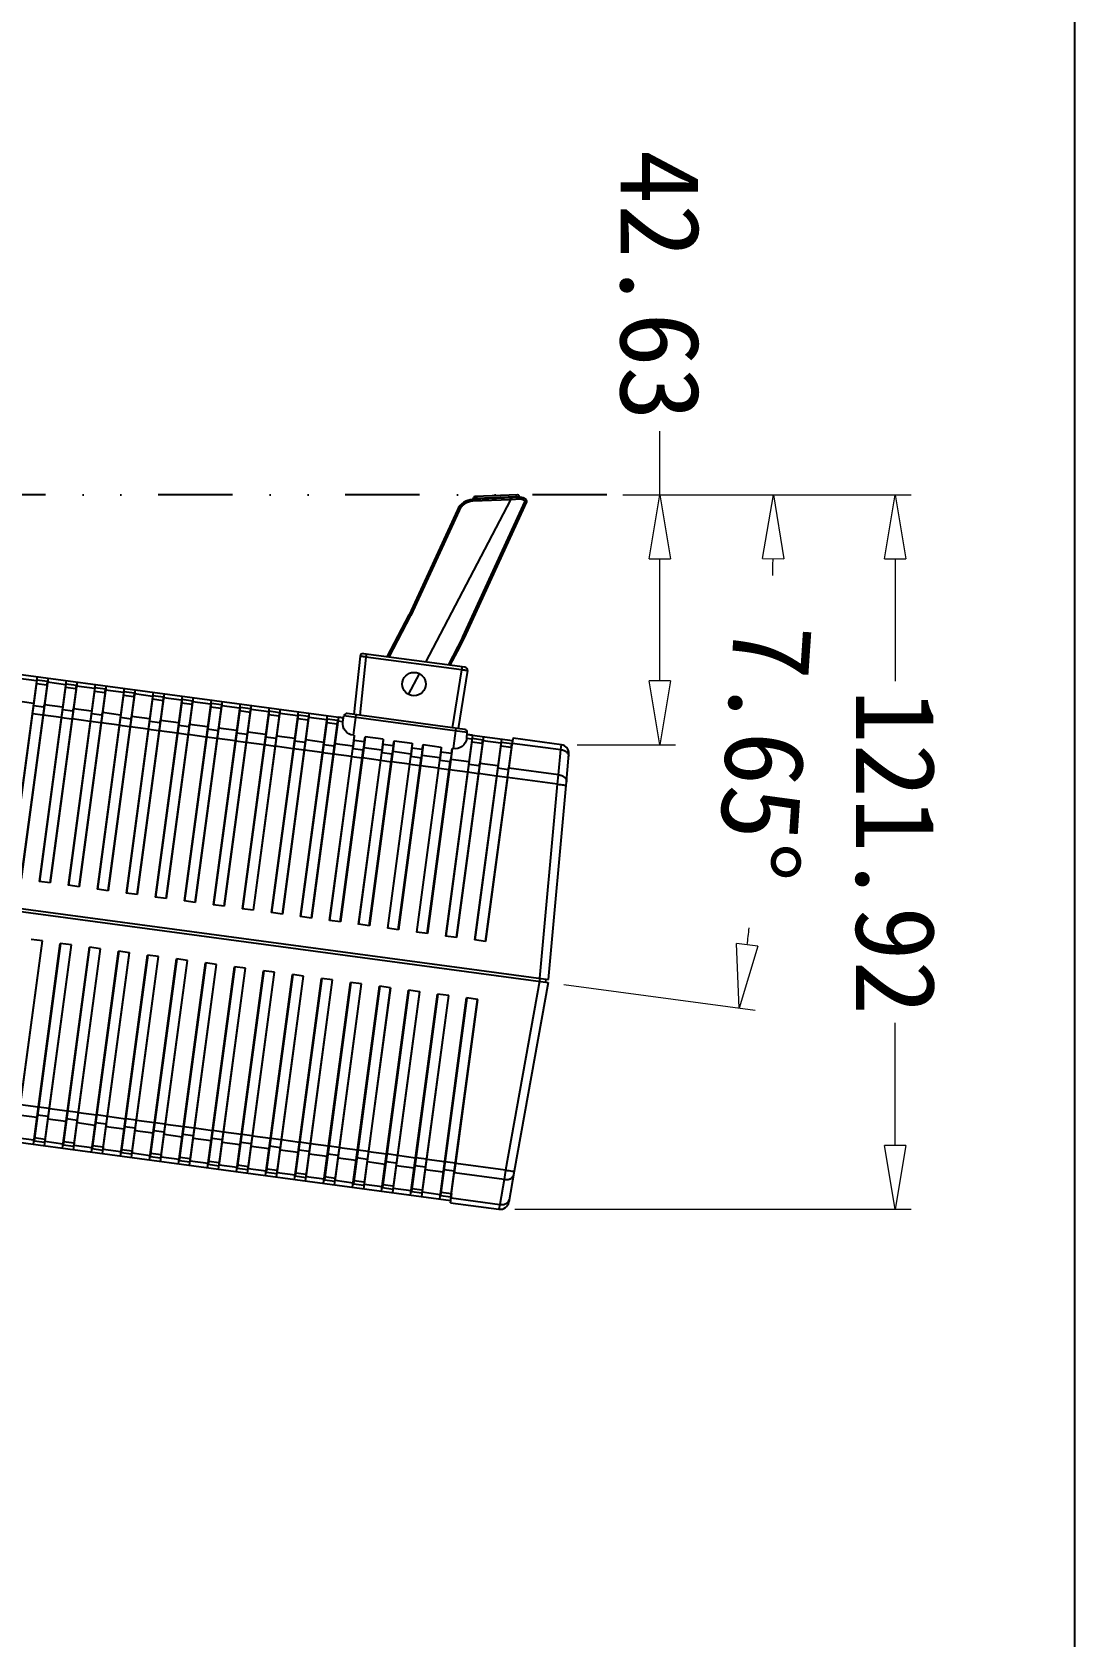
# Model space of a CAD drawing. Header units: millimetres. Extents: x 10368 to 13229, y -13270 to -11269.
# Drawn here: x 11604.7 to 11782.7, y -12931.3 to -12657.4 of the extents above; entities that cross this region are included whole.
import ezdxf

# ---------------------------------------------------------------- set-up
doc = ezdxf.new("R2010")
doc.units = ezdxf.units.MM
doc.linetypes.add('DIVIDE', pattern=[31.75, 12.7, -6.35, 0, -6.35, 0, -6.35])
doc.layers.add('dim', color=3, linetype='Continuous', lineweight=9)
doc.styles.add('FFS', font='simfang.ttf')
doc.dimstyles.new('YanXiu', dxfattribs={"dimtxt": 2.5, "dimasz": 2.2, "dimexe": 0.66, "dimexo": 0.66, "dimgap": 0.66, "dimtad": 0, "dimzin": 1, "dimdsep": 46, "dimtxsty": 'FFS', "dimcen": 0, "dimclrd": 256, "dimclre": 131, "dimclrt": 42, "dimazin": 0, "dimtfac": 1, "dimtofl": 0, "dimtmove": 0, "dimatfit": 3, "dimfxl": 0, "dimlwd": 5, "dimlwe": 5, "dimarcsym": 0})

# ---------------------------------------------------------------- blocks, each defined once
blk = doc.blocks.new('_ClosedBlank')
at = {"color": 0, "linetype": 'ByBlock', "lineweight": -2}
for p, q in [((-1, 0.167), (0, 0)), ((-1, 0.167), (-1, -0.167)), ((0, 0), (-1, -0.167))]:
    blk.add_line(p, q, dxfattribs=at)
blk = doc.blocks.new('*D53')
at = {"layer": 'Defpoints', "color": 0}
for p in [(-617.37, 535.3), (-653.25, 510.59), (-359.73, 500.69), (-627.39, 452.11), (-358.44, 452.11)]:
    blk.add_point(p, dxfattribs=at)
at = {"layer": 'dim', "color": 131, "lineweight": 5}
for p, q in [((-620.06, 535.66), (-652.7, 540.04)), ((-630.1, 452.11), (-658.58, 452.11))]:
    blk.add_line(p, q, dxfattribs=at)
at = {"layer": 'dim', "lineweight": 5}
for start, end in [(173.29725, 173.54866), (178.80091, 179.05231)]:
    blk.add_arc((1.94, 452.11), 657.8, start, end, dxfattribs=at)
at = {"layer": 'dim', "lineweight": 5, "xscale": 10.88, "yscale": 10.88, "zscale": 10.88}
for p, rotation in [((-650, 539.68), 82.82340546021682), ((-655.86, 452.11), 269.5261556446255)]:
    blk.add_blockref('_ClosedBlank', p, dxfattribs=dict(at, rotation=rotation))
at = {"layer": 'dim', "color": 42, "insert": (-654.39, 495.99), "char_height": 13.6, "attachment_point": 5, "rotation": 86.1748, "style": 'FFS'}
blk.add_mtext('7.65°', dxfattribs=at)
blk = doc.blocks.new('*D26')
at = {"layer": 'Defpoints', "color": 0}
for p in [(-619.63, 494.74), (-636.42, 452.11), (-627.39, 452.11)]:
    blk.add_point(p, dxfattribs=at)
at = {"layer": 'dim', "color": 131, "lineweight": 5}
for p, q in [((-622.35, 494.74), (-639.14, 494.74)), ((-630.1, 452.11), (-639.14, 452.11))]:
    blk.add_line(p, q, dxfattribs=at)
at = {"layer": 'dim', "lineweight": 5}
for p, q in [((-636.42, 483.86), (-636.42, 462.99)), ((-636.42, 452.11), (-636.42, 441.23))]:
    blk.add_line(p, q, dxfattribs=at)
at = {"layer": 'dim', "lineweight": 5, "xscale": 10.88, "yscale": 10.88, "zscale": 10.88}
for p, rotation in [((-636.42, 494.74), 90), ((-636.42, 452.11), 270)]:
    blk.add_blockref('_ClosedBlank', p, dxfattribs=dict(at, rotation=rotation))
at = {"layer": 'dim', "color": 42, "insert": (-636.42, 416.35), "char_height": 13.6, "attachment_point": 5, "rotation": 90, "style": 'FFS'}
blk.add_mtext('42.63', dxfattribs=at)
blk = doc.blocks.new('*D27')
at = {"layer": 'Defpoints', "color": 0}
for p in [(-676.63, 574.03), (-608.98, 574.03), (-627.39, 452.11)]:
    blk.add_point(p, dxfattribs=at)
at = {"layer": 'dim', "color": 131, "lineweight": 5}
for p, q in [((-611.7, 574.03), (-679.35, 574.03)), ((-630.1, 452.11), (-679.35, 452.11))]:
    blk.add_line(p, q, dxfattribs=at)
at = {"layer": 'dim', "lineweight": 5}
for p, q in [((-676.63, 563.15), (-676.63, 542.21)), ((-676.63, 462.99), (-676.63, 483.92))]:
    blk.add_line(p, q, dxfattribs=at)
at = {"layer": 'dim', "lineweight": 5, "xscale": 10.88, "yscale": 10.88, "zscale": 10.88}
for p, rotation in [((-676.63, 574.03), 90), ((-676.63, 452.11), 270)]:
    blk.add_blockref('_ClosedBlank', p, dxfattribs=dict(at, rotation=rotation))
at = {"layer": 'dim', "color": 42, "insert": (-676.63, 513.07), "char_height": 13.6, "attachment_point": 5, "rotation": 90, "style": 'FFS'}
blk.add_mtext('121.92', dxfattribs=at)
blk = doc.blocks.new('u58')
at = {"color": 7, "linetype": 'Continuous'}
for p, q in [((-611.598, 582.213), (-610.655, 587.477)), ((-609.869, 583.624), (-609.108, 587.876)), ((-609.108, 587.876), (-608.979, 588.699)), ((-600.798, 586.76), (-609.108, 587.876)), ((-600.723, 587.59), (-608.979, 588.699)), ((-600.769, 586.587), (-605.296, 552.89)), ((-603.512, 552.65), (-598.985, 586.347)), ((-598.854, 586.935), (-603.46, 552.643)), ((-600.838, 586.43), (-601.355, 582.58)), ((-600.843, 586.037), (-600.838, 586.43)), ((-600.769, 586.587), (-600.762, 586.758)), ((-598.985, 586.347), (-600.769, 586.587)), ((-365.945, 555.65), (-600.742, 587.189)), ((-600.723, 587.59), (-600.726, 587.515)), ((-595.786, 586.523), (-600.392, 552.231)), ((-598.95, 586.22), (-599.059, 585.797)), ((-598.95, 586.22), (-595.882, 585.808)), ((-593.898, 586.269), (-598.504, 551.977)), ((-610.112, 582.013), (-609.869, 583.624)), ((-609.869, 583.624), (-601.369, 582.482)), ((-599.059, 585.797), (-600.843, 586.037)), ((-600.34, 552.224), (-595.814, 585.921)), ((-598.556, 551.984), (-594.03, 585.682)), ((-595.888, 585.371), (-595.882, 585.808)), ((-594.104, 585.131), (-595.888, 585.371)), ((-594.03, 585.682), (-595.814, 585.921)), ((-590.831, 585.857), (-595.437, 551.565)), ((-595.385, 551.558), (-590.858, 585.256)), ((-593.994, 585.554), (-594.104, 585.131)), ((-593.994, 585.554), (-590.927, 585.142)), ((-593.601, 551.319), (-589.074, 585.016)), ((-588.943, 585.604), (-593.549, 551.312)), ((-590.932, 584.705), (-590.927, 585.142)), ((-589.148, 584.466), (-590.932, 584.705)), ((-589.074, 585.016), (-590.858, 585.256)), ((-585.875, 585.192), (-590.481, 550.9)), ((-590.429, 550.893), (-585.903, 584.59)), ((-589.039, 584.888), (-589.148, 584.466)), ((-589.039, 584.888), (-585.971, 584.476)), ((-588.645, 550.653), (-584.119, 584.351)), ((-583.987, 584.938), (-588.593, 550.646)), ((-585.977, 584.04), (-585.971, 584.476)), ((-584.193, 583.8), (-585.977, 584.04)), ((-584.119, 584.351), (-585.903, 584.59)), ((-580.92, 584.526), (-585.526, 550.234)), ((-585.474, 550.227), (-580.947, 583.925)), ((-584.083, 584.223), (-584.193, 583.8)), ((-584.083, 584.223), (-581.016, 583.811)), ((-583.69, 549.988), (-579.163, 583.685)), ((-579.032, 584.273), (-583.638, 549.981)), ((-581.021, 583.374), (-581.016, 583.811)), ((-579.163, 583.685), (-580.947, 583.925)), ((-575.964, 583.861), (-580.57, 549.568)), ((-579.128, 583.557), (-579.237, 583.135)), ((-579.128, 583.557), (-576.06, 583.145)), ((-574.076, 583.607), (-578.682, 549.315)), ((-617.37, 549.971), (-611.598, 582.213)), ((-615.885, 549.772), (-610.112, 582.013)), ((-610.112, 582.013), (-601.59, 580.868)), ((-601.59, 580.868), (-605.348, 552.897)), ((-601.541, 580.841), (-601.59, 580.874)), ((-601.541, 580.841), (-599.757, 580.602)), ((-601.361, 582.187), (-601.355, 582.58)), ((-601.361, 582.187), (-599.577, 581.947)), ((-599.467, 582.37), (-599.577, 581.947)), ((-599.467, 582.37), (-596.399, 581.958)), ((-596.405, 581.521), (-596.399, 581.958)), ((-596.405, 581.521), (-594.621, 581.281)), ((-594.511, 581.704), (-594.621, 581.281)), ((-594.511, 581.704), (-591.444, 581.292)), ((-591.45, 580.855), (-591.444, 581.292)), ((-591.45, 580.855), (-589.666, 580.616)), ((-589.556, 581.038), (-589.666, 580.616)), ((-589.556, 581.038), (-586.488, 580.626)), ((-579.237, 583.135), (-581.021, 583.374)), ((-580.518, 549.562), (-575.992, 583.259)), ((-578.734, 549.322), (-574.208, 583.019)), ((-576.066, 582.709), (-576.06, 583.145)), ((-574.282, 582.469), (-576.066, 582.709)), ((-574.208, 583.019), (-575.992, 583.259)), ((-571.009, 583.195), (-575.615, 548.903)), ((-575.563, 548.896), (-571.036, 582.593)), ((-574.172, 582.891), (-574.282, 582.469)), ((-574.172, 582.891), (-571.105, 582.479)), ((-573.779, 548.656), (-569.252, 582.354)), ((-569.121, 582.941), (-573.727, 548.649)), ((-571.11, 582.043), (-571.105, 582.479)), ((-569.326, 581.803), (-571.11, 582.043)), ((-569.252, 582.354), (-571.036, 582.593)), ((-566.053, 582.529), (-570.659, 548.237)), ((-570.607, 548.23), (-566.081, 581.928)), ((-569.217, 582.226), (-569.326, 581.803)), ((-569.217, 582.226), (-566.149, 581.814)), ((-568.823, 547.991), (-564.297, 581.688)), ((-564.165, 582.276), (-568.771, 547.984)), ((-566.155, 581.377), (-566.149, 581.814)), ((-564.371, 581.138), (-566.155, 581.377)), ((-564.297, 581.688), (-566.081, 581.928)), ((-561.098, 581.864), (-565.704, 547.572)), ((-565.652, 547.565), (-561.125, 581.262)), ((-564.261, 581.56), (-564.371, 581.138)), ((-564.261, 581.56), (-561.194, 581.148)), ((-563.868, 547.325), (-559.341, 581.022)), ((-559.21, 581.61), (-563.816, 547.318)), ((-561.199, 580.712), (-561.194, 581.148)), ((-559.415, 580.472), (-561.199, 580.712)), ((-559.341, 581.022), (-561.125, 581.262)), ((-556.142, 581.198), (-560.748, 546.906)), ((-559.306, 580.895), (-559.415, 580.472)), ((-559.306, 580.895), (-556.238, 580.483)), ((-554.254, 580.944), (-558.86, 546.652)), ((-599.702, 580.621), (-599.757, 580.602)), ((-599.702, 580.621), (-596.634, 580.208)), ((-596.586, 580.176), (-596.634, 580.208)), ((-596.586, 580.176), (-594.802, 579.936)), ((-594.746, 579.955), (-594.802, 579.936)), ((-594.746, 579.955), (-591.679, 579.543)), ((-591.63, 579.51), (-591.679, 579.543)), ((-591.63, 579.51), (-589.846, 579.27)), ((-589.791, 579.289), (-589.846, 579.27)), ((-589.791, 579.289), (-586.723, 578.877)), ((-586.675, 578.844), (-586.723, 578.877)), ((-586.675, 578.844), (-584.891, 578.605)), ((-586.494, 580.19), (-586.488, 580.626)), ((-586.494, 580.19), (-584.71, 579.95)), ((-584.835, 578.624), (-584.891, 578.605)), ((-584.835, 578.624), (-581.768, 578.212)), ((-584.6, 580.373), (-584.71, 579.95)), ((-584.6, 580.373), (-581.533, 579.961)), ((-581.719, 578.179), (-581.768, 578.212)), ((-581.719, 578.179), (-579.935, 577.939)), ((-581.539, 579.524), (-581.533, 579.961)), ((-581.539, 579.524), (-579.755, 579.284)), ((-579.88, 577.958), (-579.935, 577.939)), ((-579.88, 577.958), (-576.812, 577.546)), ((-579.645, 579.707), (-579.755, 579.284)), ((-579.645, 579.707), (-576.577, 579.295)), ((-576.583, 578.858), (-576.577, 579.295)), ((-576.583, 578.858), (-574.799, 578.619)), ((-574.689, 579.041), (-574.799, 578.619)), ((-574.689, 579.041), (-571.622, 578.629)), ((-571.628, 578.193), (-571.622, 578.629)), ((-571.628, 578.193), (-569.844, 577.953)), ((-569.734, 578.376), (-569.844, 577.953)), ((-569.734, 578.376), (-566.666, 577.964)), ((-566.672, 577.527), (-566.666, 577.964)), ((-560.696, 546.899), (-556.17, 580.596)), ((-558.912, 546.659), (-554.386, 580.357)), ((-556.244, 580.046), (-556.238, 580.483)), ((-554.46, 579.806), (-556.244, 580.046)), ((-554.386, 580.357), (-556.17, 580.596)), ((-551.187, 580.532), (-555.793, 546.24)), ((-555.741, 546.233), (-551.214, 579.931)), ((-554.35, 580.229), (-554.46, 579.806)), ((-554.35, 580.229), (-551.283, 579.817)), ((-553.957, 545.994), (-549.431, 579.691)), ((-549.299, 580.279), (-553.905, 545.987)), ((-551.288, 579.38), (-551.283, 579.817)), ((-549.504, 579.141), (-551.288, 579.38)), ((-549.431, 579.691), (-551.214, 579.931)), ((-546.231, 579.867), (-550.837, 545.575)), ((-550.785, 545.568), (-546.259, 579.265)), ((-549.395, 579.563), (-549.504, 579.141)), ((-549.395, 579.563), (-546.327, 579.151)), ((-549.001, 545.328), (-544.475, 579.025)), ((-544.343, 579.613), (-548.949, 545.321)), ((-546.333, 578.715), (-546.327, 579.151)), ((-544.549, 578.475), (-546.333, 578.715)), ((-544.475, 579.025), (-546.259, 579.265)), ((-541.276, 579.201), (-545.882, 544.909)), ((-545.83, 544.902), (-541.303, 578.599)), ((-544.439, 578.898), (-544.549, 578.475)), ((-544.439, 578.898), (-541.372, 578.486)), ((-544.046, 544.662), (-539.52, 578.36)), ((-539.388, 578.947), (-543.994, 544.655)), ((-541.377, 578.049), (-541.372, 578.486)), ((-539.593, 577.809), (-541.377, 578.049)), ((-539.52, 578.36), (-541.303, 578.599)), ((-536.32, 578.535), (-540.926, 544.243)), ((-539.484, 578.232), (-539.593, 577.809)), ((-539.484, 578.232), (-536.416, 577.82)), ((-534.432, 578.282), (-539.038, 543.99)), ((-576.764, 577.513), (-576.812, 577.546)), ((-576.764, 577.513), (-574.98, 577.273)), ((-574.924, 577.292), (-574.98, 577.273)), ((-574.924, 577.292), (-571.857, 576.88)), ((-571.808, 576.847), (-571.857, 576.88)), ((-571.808, 576.847), (-570.024, 576.608)), ((-569.969, 576.627), (-570.024, 576.608)), ((-569.969, 576.627), (-566.901, 576.215)), ((-566.853, 576.182), (-566.901, 576.215)), ((-566.853, 576.182), (-565.069, 575.942)), ((-566.672, 577.527), (-564.888, 577.287)), ((-565.013, 575.961), (-565.069, 575.942)), ((-565.013, 575.961), (-561.946, 575.549)), ((-564.778, 577.71), (-564.888, 577.287)), ((-564.778, 577.71), (-561.711, 577.298)), ((-561.897, 575.516), (-561.946, 575.549)), ((-561.897, 575.516), (-560.113, 575.276)), ((-561.717, 576.861), (-561.711, 577.298)), ((-561.717, 576.861), (-559.933, 576.622)), ((-560.058, 575.295), (-560.113, 575.276)), ((-560.058, 575.295), (-556.99, 574.883)), ((-559.823, 577.044), (-559.933, 576.622)), ((-559.823, 577.044), (-556.755, 576.632)), ((-556.761, 576.196), (-556.755, 576.632)), ((-556.761, 576.196), (-554.977, 575.956)), ((-554.867, 576.379), (-554.977, 575.956)), ((-554.867, 576.379), (-551.8, 575.967)), ((-551.806, 575.53), (-551.8, 575.967)), ((-551.806, 575.53), (-550.022, 575.291)), ((-549.912, 575.713), (-550.022, 575.291)), ((-549.912, 575.713), (-546.844, 575.301)), ((-546.85, 574.865), (-546.844, 575.301)), ((-540.874, 544.236), (-536.348, 577.934)), ((-539.09, 543.997), (-534.564, 577.694)), ((-536.422, 577.383), (-536.416, 577.82)), ((-534.638, 577.144), (-536.422, 577.383)), ((-534.564, 577.694), (-536.348, 577.934)), ((-531.365, 577.87), (-535.971, 543.578)), ((-535.919, 543.571), (-531.393, 577.268)), ((-534.528, 577.566), (-534.638, 577.144)), ((-534.528, 577.566), (-531.461, 577.154)), ((-534.135, 543.331), (-529.609, 577.028)), ((-529.477, 577.616), (-534.083, 543.324)), ((-531.466, 576.718), (-531.461, 577.154)), ((-529.682, 576.478), (-531.466, 576.718)), ((-529.609, 577.028), (-531.393, 577.268)), ((-526.409, 577.204), (-531.015, 542.912)), ((-530.963, 542.905), (-526.437, 576.602)), ((-529.573, 576.901), (-529.682, 576.478)), ((-529.573, 576.901), (-526.505, 576.489)), ((-556.942, 574.85), (-556.99, 574.883)), ((-556.942, 574.85), (-555.158, 574.611)), ((-555.102, 574.63), (-555.158, 574.611)), ((-555.102, 574.63), (-552.035, 574.218)), ((-551.986, 574.185), (-552.035, 574.218)), ((-551.986, 574.185), (-550.202, 573.945)), ((-550.147, 573.964), (-550.202, 573.945)), ((-550.147, 573.964), (-547.079, 573.552)), ((-547.031, 573.519), (-547.079, 573.552)), ((-547.031, 573.519), (-545.247, 573.28)), ((-546.85, 574.865), (-545.066, 574.625)), ((-545.191, 573.298), (-545.247, 573.28)), ((-545.191, 573.298), (-542.124, 572.886)), ((-544.956, 575.047), (-545.066, 574.625)), ((-544.956, 575.047), (-541.889, 574.635)), ((-542.075, 572.854), (-542.124, 572.886)), ((-542.075, 572.854), (-540.291, 572.614)), ((-541.895, 574.199), (-541.889, 574.635)), ((-541.895, 574.199), (-540.111, 573.959)), ((-540.236, 572.633), (-540.291, 572.614)), ((-540.236, 572.633), (-537.168, 572.221)), ((-540.001, 574.382), (-540.111, 573.959)), ((-540.001, 574.382), (-536.933, 573.97)), ((-536.939, 573.533), (-536.933, 573.97)), ((-536.939, 573.533), (-535.155, 573.294)), ((-535.045, 573.716), (-535.155, 573.294)), ((-535.045, 573.716), (-531.978, 573.304)), ((-531.984, 572.868), (-531.978, 573.304)), ((-531.984, 572.868), (-530.2, 572.628)), ((-530.09, 573.051), (-530.2, 572.628)), ((-530.09, 573.051), (-527.022, 572.639)), ((-537.12, 572.188), (-537.168, 572.221)), ((-537.12, 572.188), (-535.336, 571.948)), ((-535.28, 571.967), (-535.336, 571.948)), ((-535.28, 571.967), (-532.213, 571.555)), ((-532.164, 571.522), (-532.213, 571.555)), ((-532.164, 571.522), (-530.38, 571.283)), ((-530.325, 571.302), (-530.38, 571.283)), ((-530.325, 571.302), (-527.257, 570.889)), ((-605.348, 552.897), (-603.46, 552.643)), ((-600.392, 552.231), (-598.504, 551.977)), ((-595.437, 551.565), (-593.549, 551.312)), ((-590.481, 550.9), (-588.593, 550.646)), ((-617.458, 549.479), (-620.443, 516.358)), ((-615.973, 549.279), (-618.958, 516.159)), ((-359.773, 514.865), (-617.458, 549.479)), ((-359.728, 515.363), (-617.37, 549.971)), ((-616.963, 549.412), (-616.922, 549.911)), ((-615.973, 549.279), (-615.906, 549.775)), ((-585.526, 550.234), (-583.638, 549.981)), ((-580.57, 549.568), (-578.682, 549.315)), ((-575.615, 548.903), (-573.727, 548.649)), ((-570.659, 548.237), (-568.771, 547.984)), ((-565.704, 547.572), (-563.816, 547.318)), ((-560.748, 546.906), (-558.86, 546.652)), ((-555.793, 546.24), (-553.905, 545.987)), ((-550.837, 545.575), (-548.949, 545.321)), ((-611.153, 509.281), (-606.627, 542.979)), ((-610.436, 515.014), (-606.679, 542.986)), ((-609.397, 508.44), (-604.791, 542.732)), ((-609.369, 509.042), (-604.843, 542.739)), ((-606.679, 542.986), (-604.791, 542.732)), ((-545.882, 544.909), (-543.994, 544.655)), ((-540.926, 544.243), (-539.038, 543.99)), ((-535.971, 543.578), (-534.083, 543.324)), ((-531.015, 542.912), (-529.127, 542.658)), ((-606.33, 508.028), (-601.724, 542.32)), ((-606.198, 508.616), (-601.672, 542.313)), ((-604.442, 507.774), (-599.836, 542.066)), ((-604.414, 508.376), (-599.888, 542.073)), ((-601.724, 542.32), (-599.836, 542.066)), ((-600.761, 511.928), (-596.768, 541.654)), ((-596.716, 541.647), (-600.651, 512.351)), ((-598.873, 511.674), (-594.88, 541.401)), ((-594.932, 541.408), (-598.867, 512.111)), ((-596.768, 541.654), (-594.88, 541.401)), ((-595.806, 511.262), (-591.813, 540.989)), ((-591.761, 540.982), (-595.696, 511.685)), ((-593.918, 511.009), (-589.925, 540.735)), ((-589.977, 540.742), (-593.912, 511.445)), ((-591.813, 540.989), (-589.925, 540.735)), ((-590.85, 510.597), (-586.857, 540.323)), ((-586.805, 540.316), (-590.74, 511.019)), ((-588.962, 510.343), (-584.969, 540.07)), ((-585.021, 540.077), (-588.956, 510.78)), ((-586.857, 540.323), (-584.969, 540.07)), ((-585.895, 509.931), (-581.902, 539.658)), ((-581.85, 539.651), (-585.785, 510.354)), ((-581.902, 539.658), (-580.014, 539.404)), ((-584.007, 509.677), (-580.014, 539.404)), ((-580.066, 539.411), (-584.001, 510.114)), ((-581.552, 504.7), (-576.946, 538.992)), ((-581.421, 505.288), (-576.894, 538.985)), ((-579.664, 504.446), (-575.058, 538.738)), ((-579.637, 505.048), (-575.11, 538.745)), ((-576.946, 538.992), (-575.058, 538.738)), ((-576.597, 504.034), (-571.991, 538.326)), ((-576.465, 504.622), (-571.939, 538.319)), ((-574.709, 503.781), (-570.103, 538.073)), ((-574.681, 504.382), (-570.155, 538.08)), ((-571.991, 538.326), (-570.103, 538.073)), ((-571.641, 503.369), (-567.035, 537.661)), ((-571.51, 503.956), (-566.983, 537.654)), ((-569.753, 503.115), (-565.147, 537.407)), ((-569.726, 503.717), (-565.199, 537.414)), ((-567.035, 537.661), (-565.147, 537.407)), ((-566.686, 502.703), (-562.08, 536.995)), ((-566.554, 503.291), (-562.028, 536.988)), ((-562.08, 536.995), (-560.192, 536.741)), ((-564.798, 502.449), (-560.192, 536.741)), ((-564.77, 503.051), (-560.244, 536.748)), ((-561.73, 502.037), (-557.124, 536.329)), ((-561.599, 502.625), (-557.072, 536.322)), ((-559.842, 501.784), (-555.236, 536.076)), ((-559.815, 502.385), (-555.288, 536.083)), ((-557.124, 536.329), (-555.236, 536.076)), ((-556.775, 501.372), (-552.169, 535.664)), ((-556.643, 501.959), (-552.117, 535.657)), ((-554.887, 501.118), (-550.281, 535.41)), ((-554.859, 501.72), (-550.333, 535.417)), ((-552.169, 535.664), (-550.281, 535.41)), ((-551.819, 500.706), (-547.213, 534.998)), ((-551.688, 501.294), (-547.161, 534.991)), ((-549.931, 500.452), (-545.325, 534.744)), ((-549.904, 501.054), (-545.377, 534.751)), ((-547.213, 534.998), (-545.325, 534.744)), ((-546.864, 500.04), (-542.258, 534.332)), ((-546.732, 500.628), (-542.206, 534.325)), ((-542.258, 534.332), (-540.37, 534.079)), ((-544.976, 499.787), (-540.37, 534.079)), ((-544.948, 500.388), (-540.422, 534.086)), ((-541.908, 499.375), (-537.302, 533.667)), ((-541.777, 499.962), (-537.25, 533.66)), ((-540.02, 499.121), (-535.414, 533.413)), ((-539.993, 499.723), (-535.466, 533.42)), ((-537.302, 533.667), (-535.414, 533.413)), ((-536.953, 498.709), (-532.347, 533.001)), ((-536.821, 499.297), (-532.295, 532.994)), ((-535.065, 498.455), (-530.459, 532.747)), ((-535.037, 499.057), (-530.511, 532.754)), ((-532.347, 533.001), (-530.459, 532.747)), ((-531.997, 498.043), (-527.391, 532.335)), ((-531.866, 498.631), (-527.339, 532.328)), ((-530.109, 497.79), (-525.503, 532.082)), ((-530.082, 498.391), (-525.555, 532.089)), ((-620.443, 516.358), (-620.924, 511.032)), ((-618.958, 516.159), (-619.149, 514.541)), ((-618.958, 516.159), (-610.436, 515.014)), ((-610.382, 515.027), (-610.437, 515.008)), ((-610.382, 515.027), (-608.598, 514.788)), ((-619.149, 514.541), (-619.536, 510.239)), ((-619.149, 514.541), (-610.648, 513.399)), ((-611.178, 509.451), (-610.661, 513.301)), ((-610.562, 513.682), (-610.661, 513.301)), ((-610.562, 513.682), (-608.778, 513.442)), ((-608.784, 513.006), (-608.778, 513.442)), ((-608.784, 513.006), (-605.717, 512.594)), ((-608.549, 514.755), (-608.598, 514.788)), ((-608.549, 514.755), (-605.482, 514.343)), ((-605.607, 513.016), (-605.717, 512.594)), ((-605.607, 513.016), (-603.823, 512.777)), ((-605.426, 514.362), (-605.482, 514.343)), ((-605.426, 514.362), (-603.642, 514.122)), ((-603.829, 512.34), (-603.823, 512.777)), ((-603.829, 512.34), (-600.761, 511.928)), ((-603.594, 514.089), (-603.642, 514.122)), ((-603.594, 514.089), (-600.526, 513.677)), ((-600.843, 510.923), (-600.651, 512.351)), ((-600.651, 512.351), (-600.761, 511.928)), ((-600.651, 512.351), (-598.867, 512.111)), ((-600.471, 513.696), (-600.526, 513.677)), ((-600.471, 513.696), (-598.687, 513.456)), ((-598.638, 513.423), (-598.687, 513.456)), ((-598.638, 513.423), (-595.571, 513.011)), ((-595.515, 513.03), (-595.571, 513.011)), ((-595.515, 513.03), (-593.731, 512.791)), ((-593.683, 512.758), (-593.731, 512.791)), ((-593.683, 512.758), (-590.615, 512.346)), ((-590.56, 512.365), (-590.615, 512.346)), ((-590.56, 512.365), (-588.776, 512.125)), ((-619.536, 510.239), (-619.629, 509.411)), ((-611.226, 509.123), (-619.536, 510.239)), ((-611.08, 509.832), (-611.178, 509.451)), ((-609.296, 509.592), (-611.08, 509.832)), ((-609.301, 509.156), (-609.296, 509.592)), ((-601.627, 506.589), (-601.158, 510.083)), ((-601.012, 510.063), (-601.158, 510.083)), ((-601.012, 510.063), (-600.761, 511.928)), ((-600.843, 510.923), (-601.012, 510.063)), ((-600.843, 510.923), (-599.059, 510.683)), ((-599.124, 509.81), (-598.873, 511.674)), ((-599.124, 509.81), (-599.059, 510.683)), ((-596.056, 509.398), (-599.124, 509.81)), ((-599.059, 510.683), (-598.867, 512.111)), ((-598.873, 511.674), (-598.867, 512.111)), ((-598.873, 511.674), (-595.806, 511.262)), ((-596.056, 509.398), (-595.806, 511.262)), ((-595.888, 510.257), (-596.056, 509.398)), ((-595.888, 510.257), (-595.696, 511.685)), ((-595.888, 510.257), (-594.104, 510.018)), ((-595.696, 511.685), (-595.806, 511.262)), ((-595.696, 511.685), (-593.912, 511.445)), ((-594.168, 509.144), (-593.918, 511.009)), ((-594.168, 509.144), (-594.104, 510.018)), ((-594.104, 510.018), (-593.912, 511.445)), ((-593.918, 511.009), (-593.912, 511.445)), ((-593.918, 511.009), (-590.85, 510.597)), ((-591.101, 508.732), (-590.85, 510.597)), ((-590.932, 509.592), (-591.101, 508.732)), ((-590.932, 509.592), (-590.74, 511.019)), ((-590.932, 509.592), (-589.148, 509.352)), ((-590.74, 511.019), (-590.85, 510.597)), ((-590.74, 511.019), (-588.956, 510.78)), ((-589.213, 508.478), (-588.962, 510.343)), ((-589.148, 509.352), (-588.956, 510.78)), ((-588.962, 510.343), (-588.956, 510.78)), ((-588.962, 510.343), (-585.895, 509.931)), ((-588.727, 512.092), (-588.776, 512.125)), ((-588.727, 512.092), (-585.66, 511.68)), ((-586.145, 508.066), (-585.895, 509.931)), ((-585.977, 508.926), (-585.785, 510.354)), ((-585.785, 510.354), (-585.895, 509.931)), ((-585.785, 510.354), (-584.001, 510.114)), ((-585.604, 511.699), (-585.66, 511.68)), ((-585.604, 511.699), (-583.82, 511.459)), ((-584.257, 507.813), (-584.007, 509.677)), ((-584.193, 508.686), (-584.001, 510.114)), ((-584.007, 509.677), (-584.001, 510.114)), ((-584.007, 509.677), (-580.939, 509.265)), ((-583.772, 511.426), (-583.82, 511.459)), ((-583.772, 511.426), (-580.704, 511.014)), ((-580.829, 509.688), (-580.939, 509.265)), ((-580.829, 509.688), (-579.045, 509.448)), ((-580.649, 511.033), (-580.704, 511.014)), ((-580.649, 511.033), (-578.865, 510.794)), ((-578.816, 510.761), (-578.865, 510.794)), ((-578.816, 510.761), (-575.749, 510.349)), ((-575.693, 510.368), (-575.749, 510.349)), ((-575.693, 510.368), (-573.909, 510.128)), ((-573.861, 510.095), (-573.909, 510.128)), ((-573.861, 510.095), (-570.793, 509.683)), ((-570.738, 509.702), (-570.793, 509.683)), ((-570.738, 509.702), (-568.954, 509.462)), ((-619.629, 509.411), (-611.373, 508.302)), ((-611.373, 508.302), (-611.357, 508.375)), ((-603.544, 507.654), (-611.285, 508.694)), ((-611.153, 509.281), (-611.191, 509.115)), ((-611.153, 509.281), (-609.369, 509.042)), ((-609.301, 509.156), (-606.234, 508.744)), ((-606.124, 509.166), (-606.234, 508.744)), ((-606.198, 508.616), (-604.414, 508.376)), ((-604.34, 508.926), (-606.124, 509.166)), ((-604.442, 507.774), (-603.544, 507.654)), ((-604.346, 508.49), (-604.34, 508.926)), ((-604.346, 508.49), (-603.484, 508.374)), ((-603.491, 508.304), (-603.571, 507.328)), ((-603.571, 507.328), (-582.51, 504.499)), ((-603.139, 506.792), (-583.068, 504.096)), ((-591.101, 508.732), (-594.168, 509.144)), ((-589.213, 508.478), (-589.148, 509.352)), ((-589.213, 508.478), (-586.145, 508.066)), ((-585.977, 508.926), (-586.145, 508.066)), ((-585.977, 508.926), (-584.193, 508.686)), ((-584.111, 507.793), (-584.58, 504.299)), ((-584.257, 507.813), (-584.193, 508.686)), ((-584.257, 507.813), (-584.111, 507.793)), ((-579.051, 509.012), (-579.045, 509.448)), ((-579.051, 509.012), (-575.984, 508.6)), ((-575.874, 509.022), (-575.984, 508.6)), ((-575.874, 509.022), (-574.09, 508.783)), ((-574.096, 508.346), (-574.09, 508.783)), ((-574.096, 508.346), (-571.028, 507.934)), ((-570.918, 508.357), (-571.028, 507.934)), ((-570.918, 508.357), (-569.134, 508.117)), ((-569.14, 507.681), (-569.134, 508.117)), ((-569.14, 507.681), (-566.073, 507.268)), ((-568.905, 509.43), (-568.954, 509.462)), ((-568.905, 509.43), (-565.838, 509.018)), ((-565.963, 507.691), (-566.073, 507.268)), ((-565.963, 507.691), (-564.179, 507.451)), ((-565.782, 509.036), (-565.838, 509.018)), ((-565.782, 509.036), (-563.998, 508.797)), ((-564.185, 507.015), (-564.179, 507.451)), ((-564.185, 507.015), (-561.117, 506.603)), ((-563.95, 508.764), (-563.998, 508.797)), ((-563.95, 508.764), (-560.882, 508.352)), ((-561.007, 507.025), (-561.117, 506.603)), ((-561.007, 507.025), (-559.223, 506.786)), ((-560.827, 508.371), (-560.882, 508.352)), ((-560.827, 508.371), (-559.043, 508.131)), ((-559.229, 506.349), (-559.223, 506.786)), ((-558.994, 508.098), (-559.043, 508.131)), ((-558.994, 508.098), (-555.927, 507.686)), ((-555.871, 507.705), (-555.927, 507.686)), ((-555.871, 507.705), (-554.087, 507.466)), ((-554.039, 507.433), (-554.087, 507.466)), ((-554.039, 507.433), (-550.971, 507.021)), ((-550.916, 507.04), (-550.971, 507.021)), ((-550.916, 507.04), (-549.132, 506.8)), ((-549.083, 506.767), (-549.132, 506.8)), ((-549.083, 506.767), (-546.016, 506.355)), ((-603.588, 496.776), (-601.999, 506.639)), ((-602.597, 496.643), (-601.008, 506.506)), ((-586.27, 494.45), (-585.199, 504.383)), ((-585.279, 494.317), (-584.208, 504.249)), ((-582.332, 505.448), (-582.51, 504.499)), ((-582.45, 504.82), (-581.552, 504.7)), ((-405.325, 481.028), (-582.45, 504.82)), ((-582.318, 505.531), (-581.456, 505.415)), ((-581.347, 505.838), (-581.456, 505.415)), ((-581.421, 505.288), (-579.637, 505.048)), ((-579.563, 505.598), (-581.347, 505.838)), ((-579.568, 505.162), (-579.563, 505.598)), ((-579.568, 505.162), (-576.501, 504.75)), ((-576.391, 505.172), (-576.501, 504.75)), ((-576.465, 504.622), (-574.681, 504.382)), ((-574.607, 504.933), (-576.391, 505.172)), ((-574.613, 504.496), (-574.607, 504.933)), ((-574.613, 504.496), (-571.545, 504.084)), ((-571.436, 504.507), (-571.545, 504.084)), ((-569.652, 504.267), (-571.436, 504.507)), ((-569.657, 503.83), (-569.652, 504.267)), ((-559.229, 506.349), (-556.162, 505.937)), ((-556.052, 506.36), (-556.162, 505.937)), ((-556.052, 506.36), (-554.268, 506.12)), ((-554.274, 505.684), (-554.268, 506.12)), ((-554.274, 505.684), (-551.206, 505.272)), ((-551.096, 505.694), (-551.206, 505.272)), ((-551.096, 505.694), (-549.312, 505.454)), ((-549.318, 505.018), (-549.312, 505.454)), ((-549.318, 505.018), (-546.251, 504.606)), ((-546.141, 505.028), (-546.251, 504.606)), ((-546.141, 505.028), (-544.357, 504.789)), ((-545.96, 506.374), (-546.016, 506.355)), ((-545.96, 506.374), (-544.176, 506.134)), ((-544.363, 504.352), (-544.357, 504.789)), ((-544.363, 504.352), (-541.295, 503.94)), ((-544.128, 506.101), (-544.176, 506.134)), ((-544.128, 506.101), (-541.06, 505.689)), ((-541.185, 504.363), (-541.295, 503.94)), ((-541.185, 504.363), (-539.401, 504.123)), ((-541.005, 505.708), (-541.06, 505.689)), ((-541.005, 505.708), (-539.221, 505.469)), ((-539.407, 503.687), (-539.401, 504.123)), ((-539.172, 505.436), (-539.221, 505.469)), ((-539.172, 505.436), (-536.105, 505.024)), ((-536.049, 505.043), (-536.105, 505.024)), ((-536.049, 505.043), (-534.265, 504.803)), ((-534.217, 504.77), (-534.265, 504.803)), ((-534.217, 504.77), (-531.149, 504.358)), ((-531.094, 504.377), (-531.149, 504.358)), ((-531.094, 504.377), (-529.31, 504.137)), ((-529.261, 504.104), (-529.31, 504.137)), ((-571.51, 503.956), (-569.726, 503.717)), ((-569.657, 503.83), (-566.59, 503.418)), ((-566.48, 503.841), (-566.59, 503.418)), ((-566.554, 503.291), (-564.77, 503.051)), ((-564.696, 503.601), (-566.48, 503.841)), ((-564.702, 503.165), (-564.696, 503.601)), ((-564.702, 503.165), (-561.634, 502.753)), ((-561.525, 503.175), (-561.634, 502.753)), ((-561.599, 502.625), (-559.815, 502.385)), ((-559.741, 502.936), (-561.525, 503.175)), ((-559.746, 502.499), (-559.741, 502.936)), ((-559.746, 502.499), (-556.679, 502.087)), ((-556.569, 502.51), (-556.679, 502.087)), ((-556.643, 501.959), (-554.859, 501.72)), ((-554.785, 502.27), (-556.569, 502.51)), ((-554.791, 501.833), (-554.785, 502.27)), ((-554.791, 501.833), (-551.723, 501.421)), ((-551.614, 501.844), (-551.723, 501.421)), ((-551.688, 501.294), (-549.904, 501.054)), ((-549.83, 501.604), (-551.614, 501.844)), ((-549.835, 501.168), (-549.83, 501.604)), ((-539.407, 503.687), (-536.34, 503.275)), ((-536.23, 503.697), (-536.34, 503.275)), ((-536.23, 503.697), (-534.446, 503.458)), ((-534.452, 503.021), (-534.446, 503.458)), ((-534.452, 503.021), (-531.384, 502.609)), ((-531.274, 503.032), (-531.384, 502.609)), ((-531.274, 503.032), (-529.491, 502.792)), ((-529.496, 502.355), (-529.491, 502.792)), ((-529.496, 502.355), (-526.429, 501.943)), ((-593.536, 500.84), (-595.393, 497.297)), ((-549.835, 501.168), (-546.768, 500.756)), ((-546.658, 501.178), (-546.768, 500.756)), ((-546.732, 500.628), (-544.948, 500.388)), ((-544.874, 500.939), (-546.658, 501.178)), ((-544.88, 500.502), (-544.874, 500.939)), ((-544.88, 500.502), (-541.812, 500.09)), ((-541.703, 500.513), (-541.812, 500.09)), ((-541.777, 499.962), (-539.993, 499.723)), ((-539.919, 500.273), (-541.703, 500.513)), ((-539.924, 499.837), (-539.919, 500.273)), ((-539.924, 499.837), (-536.857, 499.424)), ((-536.747, 499.847), (-536.857, 499.424)), ((-536.821, 499.297), (-535.037, 499.057)), ((-534.963, 499.607), (-536.747, 499.847)), ((-534.969, 499.171), (-534.963, 499.607)), ((-534.969, 499.171), (-531.901, 498.759)), ((-531.792, 499.181), (-531.901, 498.759)), ((-531.866, 498.631), (-530.082, 498.391)), ((-530.008, 498.942), (-531.792, 499.181)), ((-530.013, 498.505), (-530.008, 498.942)), ((-603.16, 496.201), (-585.843, 493.875)), ((-602.665, 496.134), (-602.597, 496.643)), ((-602.597, 496.643), (-586.27, 494.45)), ((-600.659, 495.865), (-602.27, 492.79)), ((-600.351, 495.823), (-602.011, 492.655)), ((-530.013, 498.505), (-526.946, 498.093)), ((-610.95, 467.602), (-596.44, 495.298)), ((-590.209, 494.461), (-593.922, 487.374)), ((-589.901, 494.42), (-593.66, 487.245)), ((-586.338, 493.941), (-586.27, 494.45)), ((-603.077, 491.145), (-613.717, 467.96)), ((-602.811, 491.024), (-613.451, 467.838)), ((-603.077, 491.145), (-602.811, 491.024)), ((-602.27, 492.79), (-602.011, 492.655)), ((-602.156, 469.431), (-593.922, 487.374)), ((-601.89, 469.309), (-593.66, 487.245)), ((-593.922, 487.374), (-593.66, 487.245)), ((-601.891, 469.309), (-602.156, 469.431)), ((-613.717, 467.96), (-613.451, 467.838)), ((-613.593, 467.574), (-613.212, 467.357)), ((-613.451, 467.838), (-613.07, 467.622)), ((-612.695, 467.531), (-610.95, 467.602)), ((-612.676, 467.227), (-604.494, 467.563)), ((-612.424, 467.217), (-612.412, 467.238)), ((-612.148, 466.773), (-604.892, 467.071)), ((-611.925, 467.087), (-605.13, 467.366)), ((-611.925, 467.087), (-611.829, 467.262)), ((-610.952, 467.594), (-604.499, 467.859)), ((-610.952, 467.594), (-610.94, 467.298)), ((-605.13, 467.366), (-605.042, 467.54)), ((-604.636, 467.236), (-604.471, 467.565))]:
    blk.add_line(p, q, dxfattribs=at)
at = {"color": 2, "linetype": 'DIVIDE'}
blk.add_line((-627.386, 466.783), (-366.502, 466.783), dxfattribs=at)
at = {"color": 7, "linetype": 'Continuous'}
blk.add_circle((-594.465, 499.069), 2, dxfattribs=at)
for centre, radius, start, end in [((-609.179, 587.212), 1.5, 82.34956, 169.84956), ((-614.816, 588.306), 14.103, 352.35412, 353.70412), ((-367.059, 549.482), 236.623, 171.98325, 172.3777), ((-615.134, 584.43), 13.903, 351.94444, 352.34944), ((-375.935, 483.398), 236.623, 172.32143, 172.71587), ((-624.44, 515.152), 13.903, 352.34968, 352.75468), ((-619.43, 510.898), 1.5, 174.84956, 262.34956), ((-625.155, 511.33), 14.103, 350.99501, 352.345), ((-603.072, 507.288), 0.5, 175.34956, 262.34956), ((-601.617, 508.134), 1.882, 172.66243, 174.80978), ((-583.002, 504.592), 0.5, 262.34956, 349.34956), ((-603.094, 496.696), 0.5, 170.84958, 262.34878), ((-585.776, 494.37), 0.5, 262.34956, 353.84956), ((-571.267, 476.548), 35, 152.34956, 155.34956), ((-571.274, 476.551), 34.7, 152.34956, 155.34956), ((-604.61, 470.557), 2.7, 272.34956, 335.34956), ((-604.617, 470.56), 3, 272.34852, 335.3506), ((-613.444, 467.835), 0.3, 155.34956, 240.34956), ((-612.717, 468.226), 1, 240.34956, 272.34956), ((-612.724, 468.23), 0.7, 240.34831, 272.35081), ((-612.16, 467.073), 0.3, 151.34956, 272.34956), ((-604.904, 467.371), 0.3, 272.34956, 333.34956)]:
    blk.add_arc(centre, radius, start, end, dxfattribs=at)
at = {"color": 7, "linetype": 'Continuous', "extrusion": (0, 0, -1)}
for centre, major_axis, ratio, start_param, end_param in [((-601.423, 508.109), (-2.059, 0.277), 0.9584988, -0.0058621, 1.5707963), ((-584.376, 505.819), (-2.059, 0.277), 0.9584988, 1.5707963, 3.1474548), ((-604.341, 467.869), (-6.611, -0.275), 0.0453359, 0.000027, 0.0262047)]:
    blk.add_ellipse(centre, major_axis=major_axis, ratio=ratio, start_param=start_param, end_param=end_param, dxfattribs=at)
at = {"color": 7, "linetype": 'Continuous'}
for points, start_tangent, end_tangent in [([(-609.108, 587.876), (-609.675, 587.884), (-610.18, 587.734), (-610.549, 587.447), (-610.729, 587.066)], (-0.9881039, 0.1537875), (-0.1762333, -0.9843484)), ([(-600.738, 587.349), (-600.762, 587.094), (-600.798, 586.76)], (-0.0862609, -0.9962726), (-0.1097924, -0.9939545)), ([(-600.726, 587.515), (-600.738, 587.349)], (-0.0462424, -0.9989302), (-0.0862609, -0.9962726)), ([(-609.869, 583.624), (-610.436, 583.632), (-610.941, 583.482), (-611.31, 583.195), (-611.49, 582.814)], (-0.9881039, 0.1537878), (-0.1762333, -0.9843484)), ([(-610.112, 582.013), (-610.677, 582.109), (-611.158, 582.181), (-611.481, 582.217), (-611.598, 582.213)], (-0.984363, 0.1761517), (-0.1762333, -0.9843484)), ([(-619.149, 514.541), (-619.698, 514.683), (-620.145, 514.961), (-620.426, 515.335), (-620.498, 515.749)], (-0.9936617, 0.112412), (0.0897711, 0.9959624)), ([(-618.958, 516.159), (-619.529, 516.215), (-620.011, 516.273), (-620.332, 516.323), (-620.443, 516.358)], (-0.995955, 0.0898537), (0.0897711, 0.9959624)), ([(-619.536, 510.239), (-620.085, 510.381), (-620.533, 510.659), (-620.813, 511.033), (-620.886, 511.447)], (-0.9936616, 0.1124124), (0.0897711, 0.9959624)), ([(-611.357, 508.375), (-611.324, 508.539)], (0.2190023, 0.9757243), (0.179701, 0.9837213)), ([(-611.324, 508.539), (-611.28, 508.79), (-611.226, 509.123)], (0.179701, 0.9837213), (0.1563918, 0.9876951)), ([(-582.318, 505.531), (-582.323, 505.503), (-582.327, 505.475), (-582.332, 505.448)], (-0.1391879, -0.990266), (-0.1848166, -0.982773)), ([(-603.588, 496.776), (-603.562, 496.775), (-603.489, 496.767), (-603.371, 496.752), (-603.214, 496.731), (-603.026, 496.705), (-602.817, 496.675), (-602.597, 496.643)], (0.1666499, 0.9860161), (0.9892715, -0.1460887)), ([(-586.27, 494.45), (-586.049, 494.423), (-585.839, 494.396), (-585.651, 494.372), (-585.494, 494.351), (-585.376, 494.334), (-585.303, 494.323), (-585.279, 494.317)], (0.9927543, -0.1201624), (-0.1028826, -0.9946935)), ([(-613.593, 467.574), (-613.588, 467.588), (-613.569, 467.625), (-613.537, 467.684), (-613.497, 467.757), (-613.451, 467.838)], (-0.8690598, 0.4947071), (0.4946863, 0.8690716)), ([(-613.212, 467.357), (-613.203, 467.379), (-613.173, 467.436), (-613.127, 467.522), (-613.07, 467.622)], (-0.8690598, 0.4947071), (0.4946862, 0.8690717)), ([(-612.676, 467.227), (-612.68, 467.25), (-612.685, 467.316), (-612.69, 467.415), (-612.695, 467.531)], (-0.9991593, -0.0409961), (-0.0406996, 0.9991714)), ([(-612.424, 467.217), (-612.411, 467.215), (-612.375, 467.206), (-612.316, 467.191), (-612.238, 467.171), (-612.143, 467.146), (-612.037, 467.117), (-611.925, 467.087)], (0.4981839, 0.8670714), (0.9653117, -0.2611004)), ([(-611.915, 466.783), (-611.915, 466.793), (-611.915, 466.824), (-611.917, 466.872), (-611.919, 466.936), (-611.922, 467.009), (-611.925, 467.087)], (0.9991593, 0.0409961), (-0.0411279, 0.9991539)), ([(-605.12, 467.062), (-605.12, 467.072), (-605.12, 467.103), (-605.122, 467.151), (-605.124, 467.214), (-605.127, 467.288), (-605.13, 467.366)], (0.9991593, 0.0409961), (-0.0411278, 0.9991539)), ([(-605.13, 467.366), (-605.018, 467.338), (-604.913, 467.311), (-604.818, 467.286), (-604.741, 467.266), (-604.683, 467.25), (-604.647, 467.24), (-604.636, 467.236)], (0.9696643, -0.2444406), (-0.4283862, -0.9035957)), ([(-604.494, 467.563), (-604.492, 467.585), (-604.493, 467.649), (-604.495, 467.745), (-604.499, 467.859)], (0.9991593, 0.0409961), (-0.0406996, 0.9991714))]:
    blk.add_spline(points, degree=3, dxfattribs=dict(at, start_tangent=start_tangent, end_tangent=end_tangent))
at = {"layer": 'Defpoints', "color": 2}
blk.add_lwpolyline([(0, 1000.236), (-707.31, 1000.236), (-707.31, 0), (0, 0)], close=True, dxfattribs=at)
at = {"layer": 'dim'}
dim = blk.add_linear_dim(base=(-676.633, 588.699), p1=(-627.386, 466.783), p2=(-608.979, 588.699), angle=90, dimstyle='YanXiu', override={"dimscale": 1.7, "dimtxt": 8, "dimasz": 6.4, "dimexe": 1.5992, "dimexo": 1.5992, "dimgap": 1.5992, "dimzin": 8, "dimblk": 'ClosedBlank', "dimldrblk": 'ClosedBlank'}, dxfattribs=at)
dim.commit()
dim.dimension.update_dxf_attribs({"geometry": '*D27', "text_midpoint": (-676.633, 527.741), "insert": (0, 14.673)})
dim = blk.add_angular_dim_2l(base=(-653.253, 525.261), line1=((-359.728, 515.363), (-617.37, 549.971)), line2=((-627.386, 466.783), (-358.442, 466.783)), dimstyle='YanXiu', override={"dimscale": 1.7, "dimtxt": 8, "dimasz": 6.4, "dimexe": 1.5992, "dimexo": 1.5992, "dimgap": 1.5992, "dimzin": 8, "dimblk": 'ClosedBlank'}, dxfattribs=at)
dim.commit()
dim.dimension.update_dxf_attribs({"geometry": '*D53', "text_midpoint": (-654.392, 510.667), "insert": (0, 14.673)})
dim = blk.add_linear_dim(base=(-636.423, 466.783), p1=(-619.629, 509.411), p2=(-627.386, 466.783), angle=90, dimstyle='YanXiu', override={"dimscale": 1.7, "dimtxt": 8, "dimasz": 6.4, "dimexe": 1.5992, "dimexo": 1.5992, "dimgap": 1.5992, "dimzin": 8, "dimblk": 'ClosedBlank', "dimldrblk": 'ClosedBlank'}, dxfattribs=at)
dim.commit()
dim.dimension.update_dxf_attribs({"geometry": '*D26', "text_midpoint": (-636.423, 431.02), "dimtype": 128, "insert": (0, 14.673)})

msp = doc.modelspace()

# ---------------------------------------------------------------- block references
at = {"rotation": 180}
msp.add_blockref('u58', (11075.41, -12269.61), dxfattribs=at)

doc.saveas('drawing.dxf')
